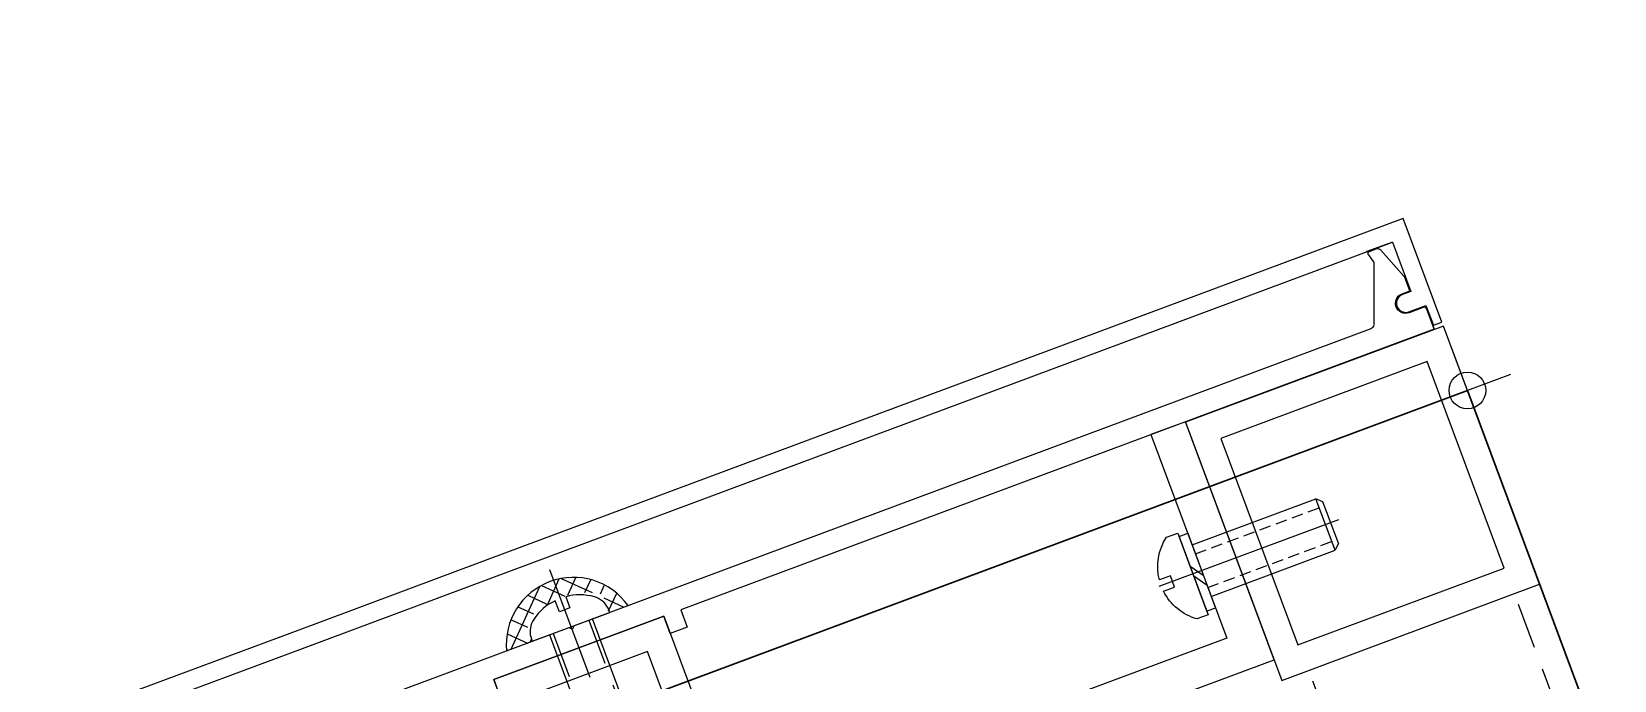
# Model space of a CAD drawing. Extents: x 12199666 to 24617114, y 1197707 to 2548648.
# Drawn here: x 12324078.4 to 12324250.9, y 1285542.3 to 1285613 of the extents above; entities that cross this region are included whole.
import ezdxf

# ---------------------------------------------------------------- set-up
doc = ezdxf.new("R2010")
doc.units = 0
doc.header["$LTSCALE"] = 10
doc.header["$MEASUREMENT"] = 0
for name, pattern in [('TX-PLAN-T1-F11$0$CENTER', [2, 1.25, -0.25, 0.25, -0.25]), ('TX-PLAN-T1-F11$0$CENTER2', [1.125, 0.75, -0.125, 0.125, -0.125]), ('TX-PLAN-T1-F11$0$CONTINOUS', [0]), ('TX-PLAN-T1-F11$0$DASHED', [0.75, 0.5, -0.25]), ('TX-PLAN-T1-F11$0$HIDDEN', [0.375, 0.25, -0.125])]:
    doc.linetypes.add(name, pattern=pattern)
doc.layers.add('TX-PLAN-T1-F11$0$_EDO-ALUMINIUM-SECTION', color=90, linetype='Continuous', lineweight=30)
doc.layers.add('TX-PLAN-T1-F11$0$幕墙线', color=114, linetype='Continuous', lineweight=30)
for name, color, linetype in [('TX-PLAN-T1-F11$0$F-Alum', 4, 'Continuous'), ('TX-PLAN-T1-F11$0$F-Bolt', 32, 'Continuous'), ('TX-PLAN-T1-F11$0$F-dashed line', 8, 'TX-PLAN-T1-F11$0$DASHED'), ('TX-PLAN-T1-F11$0$F-dim', 1, 'Continuous'), ('TX-PLAN-T1-F11$0$F-Glazing', 8, 'Continuous'), ('TX-PLAN-T1-F11$0$F_MISC', 8, 'Continuous'), ('TX-PLAN-T1-F11$0$中心线', 1, 'TX-PLAN-T1-F11$0$CENTER2'), ('TX-PLAN-T1-F11$0$虚线', 8, 'TX-PLAN-T1-F11$0$HIDDEN'), ('TX-PLAN-T1-F11$0$螺栓钉类', 241, 'Continuous')]:
    doc.layers.add(name, color=color, linetype=linetype)

# ---------------------------------------------------------------- blocks, each defined once
blk = doc.blocks.new('TX-PLAN-T1-F11$0$A$C3FFC0167')
at = {"layer": 'TX-PLAN-T1-F11$0$F-dim'}
for p, q in [((0, 5), (0, -5)), ((-5, 0), (5, 0))]:
    blk.add_line(p, q, dxfattribs=at)
blk.add_circle((0, 0), 2, dxfattribs=at)
blk = doc.blocks.new('TX-PLAN-T1-F11$0$qertqtwet')
at = {"layer": 'TX-PLAN-T1-F11$0$F-Glazing'}
h = blk.add_hatch(dxfattribs=at)
h.set_pattern_fill('ANSI37', color=256, angle=270.0000000000034, style=0)
h.set_pattern_definition([(315.0000000000033, (-29614.42304775224, -25731.69154979243), (1.122532015133579, 1.122532015133709), []), (45.00000000000334, (-29614.42304775224, -25731.69154979243), (-1.122532015133709, 1.122532015133579), [])])
h.paths.add_polyline_path([(-29820.57937317537, -22812.52878940574), (-29818.8122062625, -22812.52878940575), (-29818.8122062625, -22810.33161240899, 0.323428697050681), (-29824.22649746502, -22816.97082330404), (-29822.2096299913, -22816.97082330405, -0.1185157189850159), (-29821.23881053725, -22812.93261066923, -0.2818610536571748)])
h.paths.add_polyline_path([(-29822.2096299913, -22816.97082330405), (-29824.22649746502, -22816.97082330404, 0.3560576311528728), (-29818.8122062625, -22824.46540130571), (-29818.8122062625, -22821.41285720236), (-29820.57937317537, -22821.41285720236, -0.2818610536571745), (-29821.23881053725, -22821.00903593886, -0.1185157189850159)])
at = {"color": 8, "linetype": 'TX-PLAN-T1-F11$0$DASHED'}
for p, q in [((-29818.81220626278, -22814.88745477372, -46928.13187290396), (-29758.81220626278, -22814.88745477372, -46928.13187290396)), ((-29818.81220626278, -22814.88745477372, -46928.13187290396), (-29758.81220626278, -22814.88745477372, -46928.13187290396)), ((-29818.81220626278, -22819.05412144038, -46928.13187290396), (-29758.81220626278, -22819.05412144038, -46928.13187290396)), ((-29818.81220626278, -22819.05412144038, -46928.13187290396), (-29758.81220626278, -22819.05412144038, -46928.13187290396))]:
    blk.add_line(p, q, dxfattribs=at)
at = {"color": 8, "linetype": 'TX-PLAN-T1-F11$0$CENTER'}
blk.add_line((-29825.47887292947, -22816.97078810705, -46928.13187290396), (-29754.64553959612, -22816.97078810705, -46928.13187290396), dxfattribs=at)
blk.add_line((-29825.47887292947, -22816.97078810705, -46928.13187290396), (-29754.64553959612, -22816.97078810705, -46928.13187290396), dxfattribs=at)
blk.add_arc((-29816.92428280844, -22817.39850685732, -23464.06593645198), 7.314728437362906, 104.9572881810436, 255.0427118187282)
at = {"layer": 'TX-PLAN-T1-F11$0$F-Bolt', "elevation": -46928.13187290396}
blk.add_lwpolyline([(-29820.98789410364, -22820.49255707884, 0.2099352819367999), (-29819.32357117219, -22821.47078796239), (-29818.81220753584, -22821.47078810705), (-29818.81220498975, -22812.47078810705), (-29819.3235686261, -22812.47078796277, 0.2099352819368), (-29820.98789211101, -22813.44901790502, 0.1433843212667726), (-29822.08493336194, -22816.35715081947), (-29820.79994085657, -22816.35715118109), (-29820.79994120376, -22817.58442390836), (-29822.08493370902, -22817.58442354483, 0.1433843212667727)], format="xyb", close=True, dxfattribs=at)
blk.add_lwpolyline([(-29820.98789410364, -22820.49255707884, 0.2099352819367999), (-29819.32357117219, -22821.47078796239), (-29818.81220753584, -22821.47078810705), (-29818.81220498975, -22812.47078810705), (-29819.3235686261, -22812.47078796277, 0.2099352819368), (-29820.98789211101, -22813.44901790502, 0.1433843212667726), (-29822.08493336194, -22816.35715081947), (-29820.79994085657, -22816.35715118109), (-29820.79994120376, -22817.58442390836), (-29822.08493370902, -22817.58442354483, 0.1433843212667727)], format="xyb", close=True, dxfattribs=at)
blk.add_lwpolyline([(-29818.81220626278, -22819.47078810705), (-29759.22887292947, -22819.47078810705), (-29758.81220626278, -22819.05412144038), (-29758.81220626278, -22814.88745477372), (-29759.22887292947, -22814.47078810705), (-29818.81220626278, -22814.47078810705)], dxfattribs=at)
blk.add_lwpolyline([(-29818.81220626278, -22819.47078810705), (-29759.22887292947, -22819.47078810705), (-29758.81220626278, -22819.05412144038), (-29758.81220626278, -22814.88745477372), (-29759.22887292947, -22814.47078810705), (-29818.81220626278, -22814.47078810705)], dxfattribs=at)
blk = doc.blocks.new('*U172')
at = {"layer": 'TX-PLAN-T1-F11$0$中心线', "color": 1, "linetype": 'TX-PLAN-T1-F11$0$CENTER', "ltscale": 2.357947691000002}
blk.add_line((-4.263256414560601e-14, 15.90048662063384), (1.4210854715202e-14, -4.956409502317115), dxfattribs=at)
at = {"layer": 'TX-PLAN-T1-F11$0$虚线', "linetype": 'TX-PLAN-T1-F11$0$HIDDEN', "ltscale": 0.5}
for p, q in [((-1.948286311568509, 1.13686837721616e-13), (-1.948286311568566, 15.00000000000011)), ((1.948286311568523, 1.13686837721616e-13), (1.948286311568481, 15.00000000000011))]:
    blk.add_line(p, q, dxfattribs=at)
at = {"layer": 'TX-PLAN-T1-F11$0$螺栓钉类', "color": 241, "linetype": 'Continuous'}
for p, q in [((-2.40807576862025, 15.00000000000011), (-2.999791744951651, 14.40828402366867)), ((2.999791744951594, 14.40828402366867), (-2.999791744951636, 14.40828402366867)), ((-2.999791744951622, 1.13686837721616e-13), (-2.999791744951651, 14.40828402366867)), ((2.408075768620179, 15.00000000000011), (-2.408075768620321, 15)), ((2.408075768620179, 15.00000000000011), (2.999791744951594, 14.40828402366867)), ((2.999791744951636, 1.13686837721616e-13), (2.999791744951594, 14.40828402366867)), ((-0.9100693464279175, -1), (0.5333063006401062, 0)), ((0.2446311712265015, -1), (1.688006818294525, 0))]:
    blk.add_line(p, q, dxfattribs=at)
blk.add_lwpolyline([(4.350000023841858, 0), (4.350000023841858, -1), (-4.350000023841858, -1), (-4.350000023841858, 0)], close=True, dxfattribs=at)
blk.add_lwpolyline([(-4.75, -1), (4.75, -1), (4.75, -2.319999992847443, -0.2072557309237045), (0.6600000262260437, -4.663157165050507), (0.6600000262260437, -3.379999995231628), (-0.6600000262260437, -3.379999995231628), (-0.6600000262260437, -4.663157165050507, -0.2072557309237047), (-4.75, -2.319999992847443)], format="xyb", close=True, dxfattribs=at)
blk = doc.blocks.new('TX-PLAN-T1-F11$0$TY001')
at = {"layer": 'TX-PLAN-T1-F11$0$F-Alum', "flags": 128}
blk.add_lwpolyline([(27.04169836640358, -46.80740425240947), (364.0961239619646, -630.2264829897904)], dxfattribs=at)
at = {"layer": 'TX-PLAN-T1-F11$0$F-Alum'}
for points in [[(462.5581134948879, -579.9923422110442), (474.7123951152898, -601.0306250431167), (466.1576926645357, -605.9728779365832), (457.6130095296539, -610.9093424355378), (445.4153107779566, -589.7959424406727)], [(474.7123976727016, -601.0306235656317), (473.7119150084909, -599.2988515140751)], [(512.520395238651, -591.2822390583169), (495.5832769325934, -601.067196193093)], [(381.2788209777791, -657.8256456259696), (381.2597441703547, -657.8366667300434), (380.0398544089403, -655.7251176545396), (455.8812394279521, -611.9098305052466), (454.8807539343834, -610.1780535563303), (456.612525985809, -609.1775708921195), (457.6130086500198, -610.909342943618), (474.7123976727016, -601.0306235656317)]]:
    blk.add_lwpolyline(points, dxfattribs=at)
blk.add_lwpolyline([(495.5832769325934, -601.067196193093), (495.5832769325934, -601.0671961930348), (474.8020190792158, -613.0729998740571), (474.8020190792158, -613.0729998739698), (386.1010766436812, -664.3175448094407), (386.1010766464751, -664.3175448104157), (388.6987469606102, -662.8168117939349), (388.6987469585147, -662.8168117909663), (386.1010766441468, -664.317544807418), (383.2264971034601, -659.3418363714445), (384.0923828473315, -658.8415945513989, 1), (383.0918992070947, -657.1098230636417), (381.360127719352, -658.1103067036893), (380.2058037547395, -656.1122477153549), (379.3399180108681, -656.6124895353278), (385.3697887959424, -667.0497999373765), (477.5342742071953, -613.8042877217376), (477.5342742069624, -613.8042877217231), (494.8519890848547, -603.7994513208541), (494.8519890848547, -603.7994513208978), (515.2526503666304, -592.0135269059829)], format="xyb", dxfattribs=at)
at = {"layer": 'TX-PLAN-T1-F11$0$F-Alum', "linetype": 'TX-PLAN-T1-F11$0$CONTINOUS', "ltscale": 15555}
blk.add_lwpolyline([(380.0398544089403, -655.7251176545396), (381.2032953833696, -657.7389575862617, 0.414213562373095), (381.6131336526014, -657.8486507634225), (383.0418750252575, -657.0232344891992, -1), (384.1424070294015, -658.928183125754), (383.3631098598707, -659.3784007638315), (384.1415210517589, -660.7257794256002, 0.1428492727586986), (384.2629231058527, -660.8418938346731), (387.2218380344566, -663.235364015869, 0.2840790438404123), (387.7473373496905, -663.2509740064561), (388.4430282160174, -662.8490576248878, 0.5575365158333588), (388.453131214017, -662.5089473235421), (387.7222566348501, -661.7713922473631), (386.6248848829418, -655.0800004285702, -0.2963790067032196), (386.8719783208799, -654.5943518436106), (467.0768878774252, -608.2581576754019), (467.1865810544696, -607.8483194061846), (467.5964193237014, -607.9580125833891), (503.7120713072363, -587.0931818447134, -0.2963790067036685)], format="xyb", dxfattribs=at)
at = {"layer": 'TX-PLAN-T1-F11$0$F-Alum'}
for points in [[(458.7099413010292, -606.8109597437433), (470.6140261408873, -599.933700118956), (461.8043520050123, -584.6847326377465), (449.900267165387, -591.5619922624755)], [(391.2619891064242, -617.2954965759709), (405.0996182784438, -641.2475240616332), (408.5631612532306, -639.2465567802428), (396.7264993626159, -618.7580722694256), (444.9104555265512, -590.9211086545547), (442.9094882453792, -587.4575656796806)]]:
    blk.add_lwpolyline(points, close=True, dxfattribs=at)
at = {"layer": 'TX-PLAN-T1-F11$0$F-Alum', "flags": 128}
for points in [[(390.0650403141044, -615.2236514189717), (364.0961239619646, -630.2264829897904), (379.1033785305917, -656.2030552287761), (405.0722948824987, -641.2002236579137)], [(388.9681085431948, -619.3220341097767), (368.1945066549815, -631.3234147612529), (380.2003103015013, -652.104672537942), (400.9739121897146, -640.1032918864366)]]:
    blk.add_lwpolyline(points, close=True, dxfattribs=at)
at = {"layer": 'TX-PLAN-T1-F11$0$F-dashed line', "flags": 128}
for points in [[(50.2786876456812, -33.38286887168942), (387.3331132275052, -616.8019476004993)], [(29.57848780532368, -45.34184349645511), (366.632913393667, -628.760922236208)]]:
    blk.add_lwpolyline(points, dxfattribs=at)
at = {"layer": 'TX-PLAN-T1-F11$0$F_MISC'}
for name, p, rotation in [('TX-PLAN-T1-F11$0$qertqtwet', (-34206.12903104257, 13797.59694571102, 46928.13187290396), 120.0159999954234), ('*U172', (400.6532278016675, -625.5549759573041), 120.0159999748988), ('TX-PLAN-T1-F11$0$A$C3FFC0167', (375.3649524133652, -649.7320850958495), 30.01599997489868)]:
    blk.add_blockref(name, p, dxfattribs=dict(at, rotation=rotation))
blk = doc.blocks.new('TX-PLAN-T1-F11$0$A$C21521A5F')
at = {"rotation": 90}
blk.add_blockref('TX-PLAN-T1-F11$0$TY001', (388.7170751225203, -2739.780242875218, 0.0004146164392175001), dxfattribs=at)
blk = doc.blocks.new('TX-PLAN-T1-F11$0$标准层幕墙0118')
at = {"color": 3, "rotation": 90}
blk.add_blockref('TX-PLAN-T1-F11$0$A$C21521A5F', (22760.21984725795, 37461.28223098579, -0.0004146164392191675), dxfattribs=at)
blk = doc.blocks.new('TX-PLAN-T1-F11')
at = {"layer": 'TX-PLAN-T1-F11$0$幕墙线'}
blk.add_lwpolyline([(12314143.23506852, 1286617.555852924), (12315360.28892438, 1287071.136809994), (12315622.33210448, 1286368.012353254), (12316839.38745036, 1286821.589312212), (12317101.42904289, 1286118.468817232), (12318318.48299628, 1286572.049810653), (12318580.52617639, 1285868.925353914), (12319797.58152227, 1286322.502312872), (12320059.62321234, 1285619.381854244), (12321276.67855823, 1286072.958813201), (12321538.7202483, 1285369.838354573), (12322755.77559418, 1285823.415313531), (12323017.81728425, 1285120.294854903), (12324234.87114011, 1285573.875811972), (12324496.91432021, 1284870.751355233), (12325713.80024249, 1285324.26972616), (12325976.01129324, 1284621.208024403), (12327001.72363666, 1285077.528035815), (12327325.77158798, 1284349.136048415), (12328427.55895529, 1284564.291477787), (12328580.66970387, 1283780.228119711), (12329700.54685304, 1283702.110053292), (12329644.955806, 1282905.173489752)], dxfattribs=at)
at = {"layer": 'TX-PLAN-T1-F11$0$_EDO-ALUMINIUM-SECTION', "rotation": 350.4236156863823}
blk.add_blockref('TX-PLAN-T1-F11$0$标准层幕墙0118', (12293055.45042718, 1251790.443008234), dxfattribs=at)

msp = doc.modelspace()

# ---------------------------------------------------------------- block references
msp.add_blockref('TX-PLAN-T1-F11', (0, 0))

doc.saveas('drawing.dxf')
